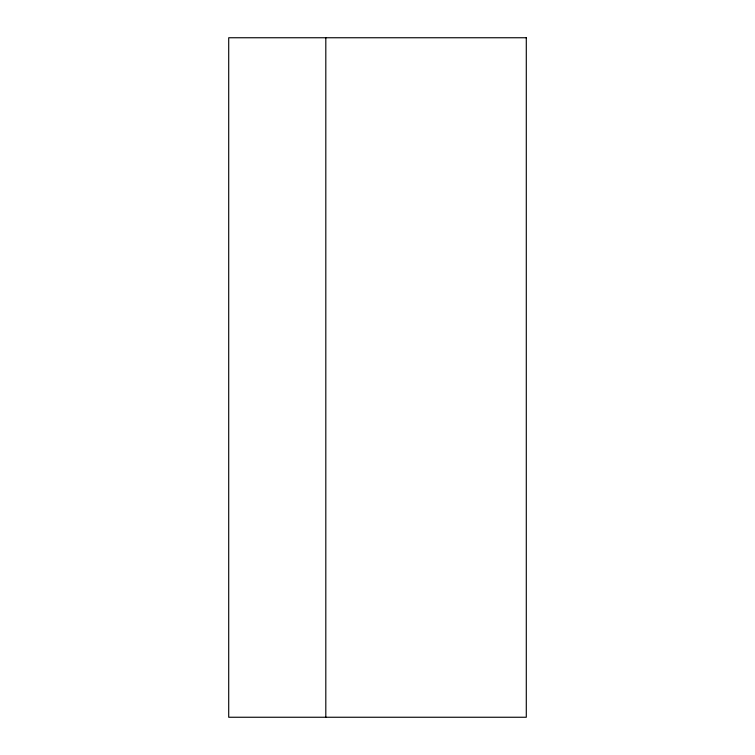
<?xml version="1.0" encoding="UTF-8"?>
<svg xmlns="http://www.w3.org/2000/svg" width="755" height="755" viewBox="0 0 755 755"><rect width="100%" height="100%" fill="white"/><g stroke="black" fill="none" stroke-linecap="round" stroke-linejoin="round"><path stroke-width="1.13" d="M325.811 37.75L325.811 717.25M526.292 37.75L228.708 37.75L228.708 717.25L526.292 717.25L526.292 37.75"/></g></svg>
